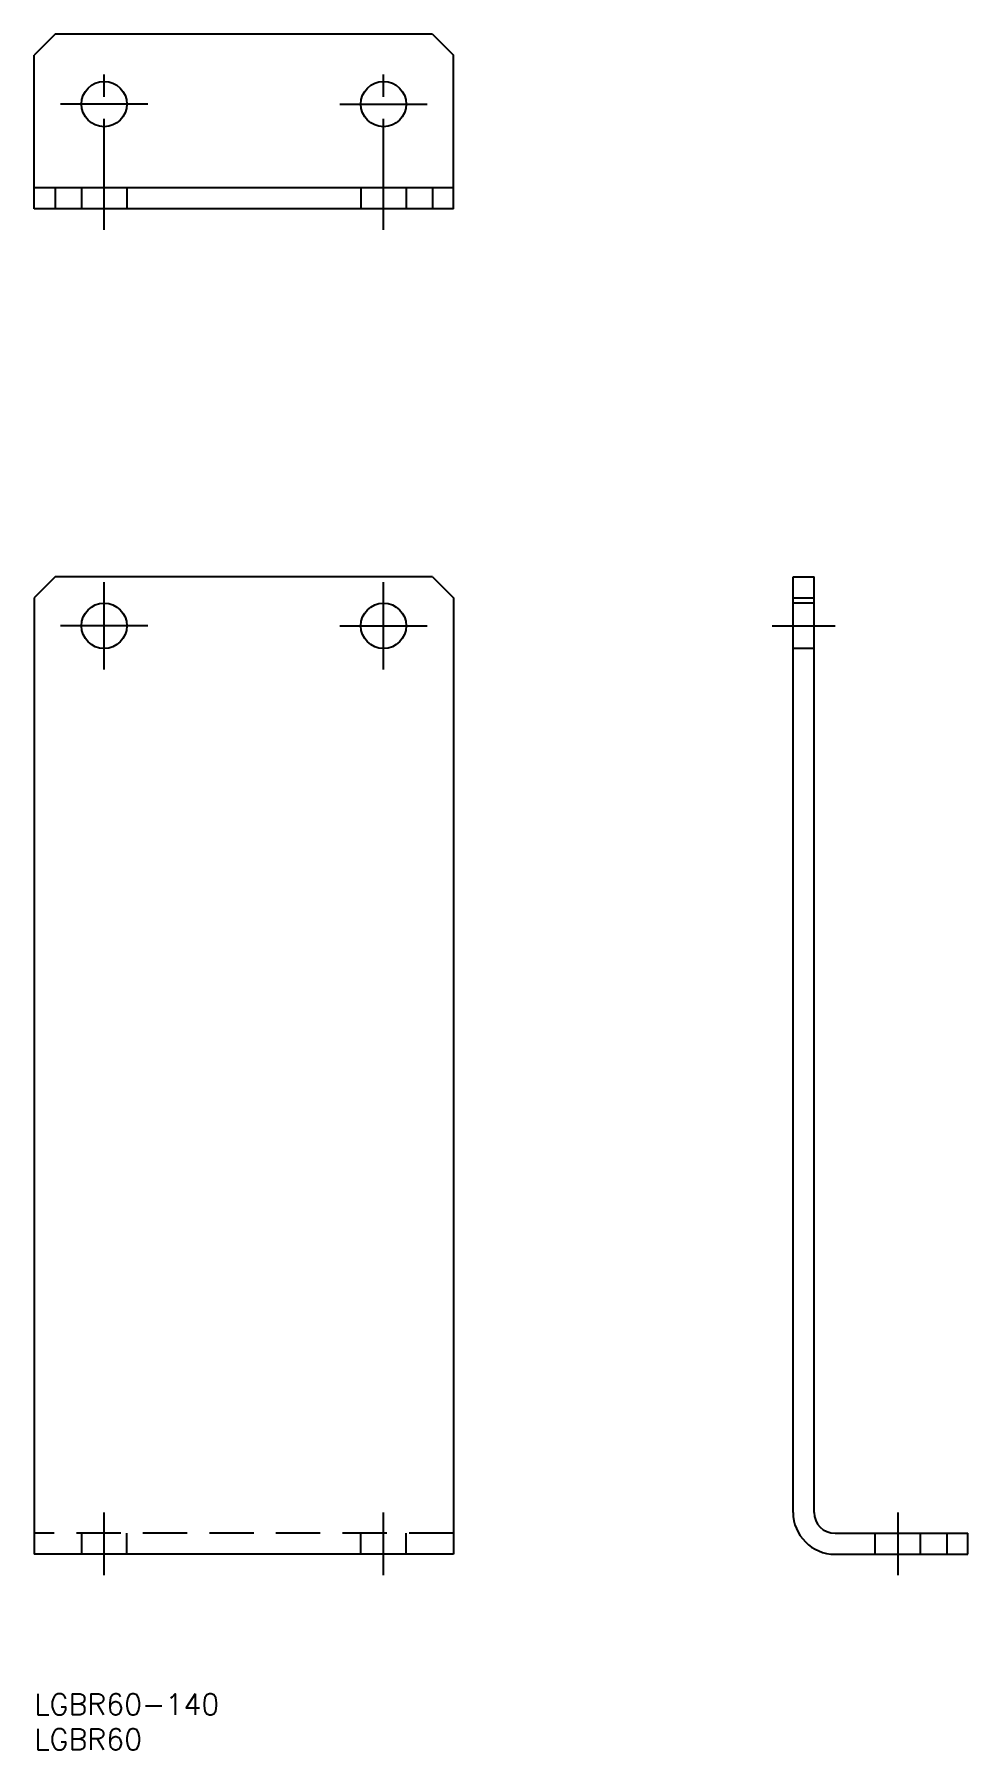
# Model space of a CAD drawing. Extents: x 0 to 134, y -8 to 238.
import ezdxf

# ---------------------------------------------------------------- set-up
doc = ezdxf.new("R2010")
doc.units = 0
doc.header["$LTSCALE"] = 0.5
doc.linetypes.add('CENTER', pattern=[50.8, 31.75, -6.35, 6.35, -6.35])
doc.linetypes.add('DASHED', pattern=[19.05, 12.7, -6.35])
doc.layers.get('0').update_dxf_attribs({"linetype": 'CONTINUOUS'})
doc.layers.add('CENTER', color=1, linetype='CENTER')
doc.styles.get("Standard").update_dxf_attribs({"font": 'txt.shx', "height": 3, "bigfont": 'bigfont.shx'})

# ---------------------------------------------------------------- blocks, each defined once
blk = doc.blocks.new('*U40')
at = {"color": 7, "linetype": 'CONTINUOUS'}
blk.add_text('LGBR60-140', height=3, dxfattribs=at).set_placement((0, -3))
blk = doc.blocks.new('*U41')
at = {"color": 7, "linetype": 'CONTINUOUS'}
blk.add_text('LGBR60', height=3, dxfattribs=at).set_placement((0, -8))

msp = doc.modelspace()

# ---------------------------------------------------------------- linework, layer by layer
at = {"color": 7, "linetype": 'CONTINUOUS'}
for p, q in [((3, 237.74), (0, 234.74)), ((57, 237.74), (3, 237.74)), ((57, 237.74), (60, 234.74)), ((0, 212.74), (0, 234.74)), ((60, 212.74), (60, 234.74)), ((60, 215.74), (0, 215.74)), ((3, 215.74), (3, 212.74)), ((57, 215.74), (57, 212.74)), ((60, 212.74), (0, 212.74)), ((3, 160), (0, 157)), ((57, 160), (3, 160)), ((57, 160), (60, 157)), ((108.65, 26), (108.65, 160)), ((108.65, 160), (111.65, 160)), ((111.65, 26), (111.65, 160)), ((0, 157), (0, 20)), ((60, 157), (60, 20)), ((108.65, 157), (111.65, 157)), ((114.65, 23), (133.65, 23)), ((130.65, 23), (130.65, 20)), ((133.65, 20), (133.65, 23)), ((60, 20), (0, 20)), ((114.65, 20), (133.65, 20))]:
    msp.add_line(p, q, dxfattribs=at)
at = {"color": 3, "linetype": 'DASHED'}
for p, q in [((6.75, 215.74), (6.75, 212.74)), ((13.25, 215.74), (13.25, 212.74)), ((46.75, 215.74), (46.75, 212.74)), ((53.25, 215.74), (53.25, 212.74)), ((111.65, 156.25), (108.65, 156.25)), ((111.65, 149.75), (108.65, 149.75)), ((60, 23), (0, 23)), ((6.75, 23), (6.75, 20)), ((13.25, 20), (13.25, 23)), ((46.75, 20), (46.75, 23)), ((53.25, 20), (53.25, 23)), ((120.4, 20), (120.4, 23)), ((126.9, 20), (126.9, 23))]:
    msp.add_line(p, q, dxfattribs=at)
at = {"color": 7, "linetype": 'CONTINUOUS'}
for centre in [(10, 227.74), (50, 227.74), (10, 153), (50, 153)]:
    msp.add_circle(centre, 3.25, dxfattribs=at)
for radius in [6, 3]:
    msp.add_arc((114.65, 26), radius, 180, 270, dxfattribs=at)
at = {"layer": 'CENTER', "color": 1, "linetype": 'CENTER'}
for p, q in [((10, 209.74), (10, 233.99)), ((50, 209.74), (50, 233.99)), ((16.25, 227.74), (3.75, 227.74)), ((43.75, 227.74), (56.25, 227.74)), ((10, 146.75), (10, 159.25)), ((50, 146.75), (50, 159.25)), ((16.25, 153), (3.75, 153)), ((43.75, 153), (56.25, 153)), ((105.65, 153), (114.65, 153)), ((10, 17), (10, 26)), ((50, 17), (50, 26)), ((123.65, 26), (123.65, 17))]:
    msp.add_line(p, q, dxfattribs=at)

# ---------------------------------------------------------------- block references
at = {"color": 7, "linetype": 'CONTINUOUS'}
for name in ['*U40', '*U41']:
    msp.add_blockref(name, (0, 0), dxfattribs=at)

doc.saveas('drawing.dxf')
